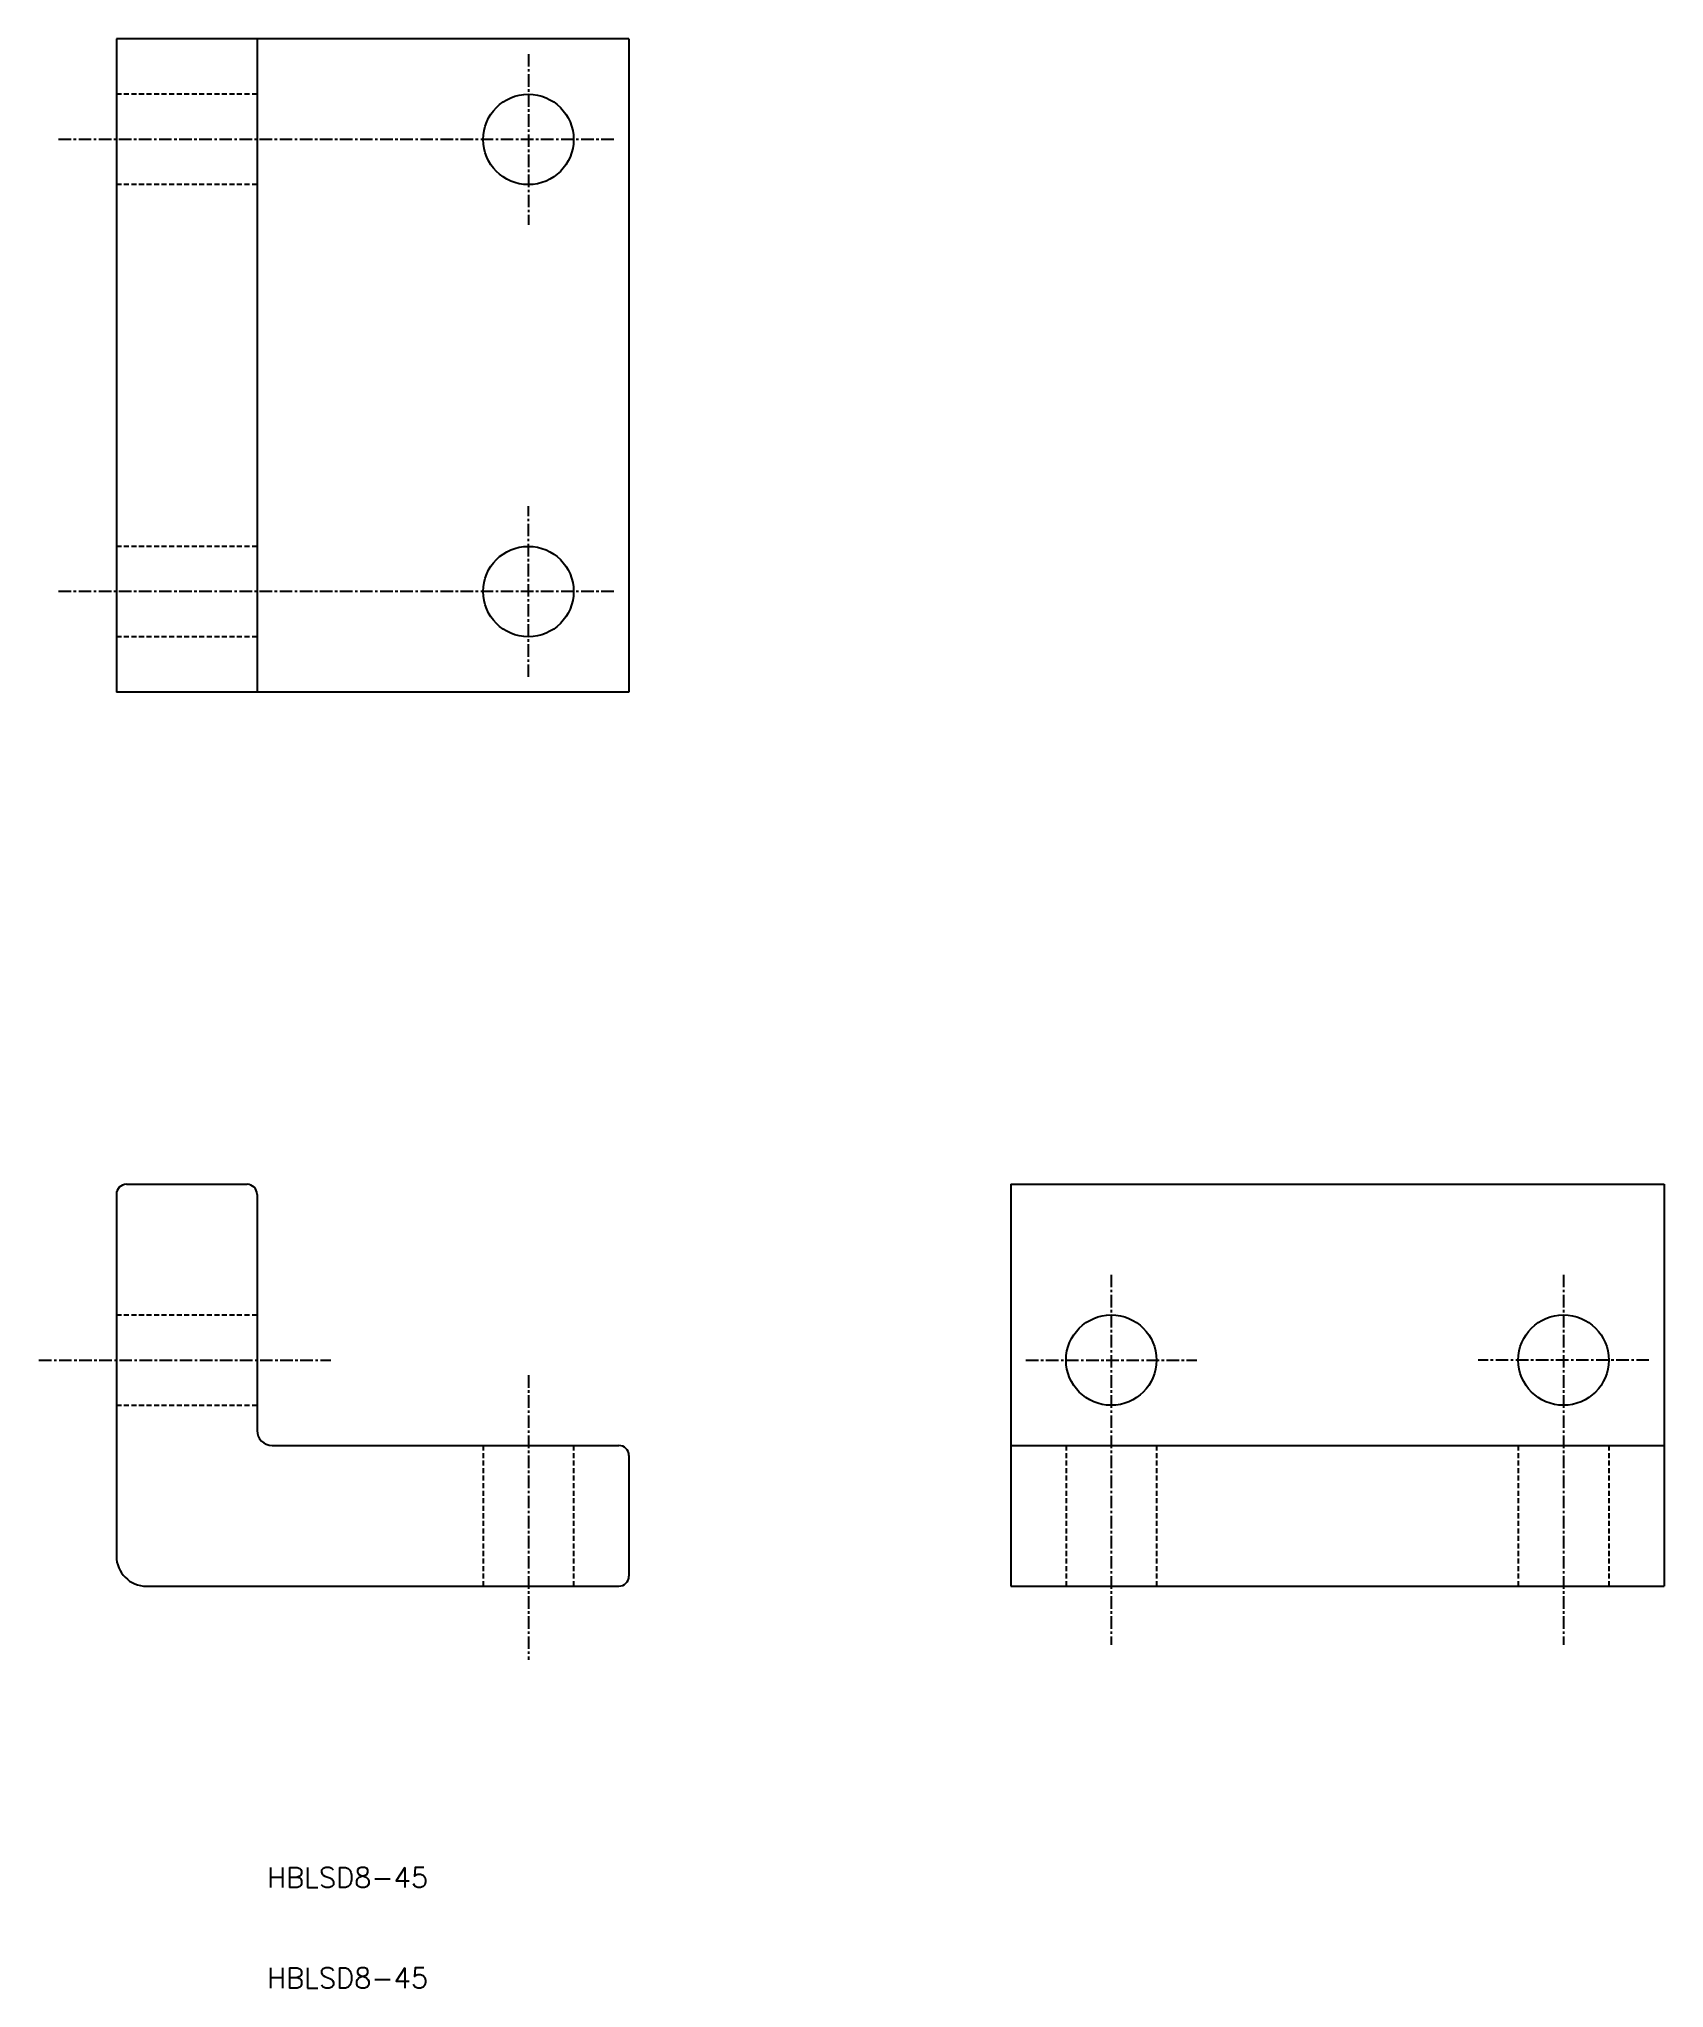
# Model space of a CAD drawing. Extents: x -107 to 55, y -62 to 132.
import ezdxf

# ---------------------------------------------------------------- set-up
doc = ezdxf.new("R2010")
doc.units = 0
doc.linetypes.add('CENTER', pattern=[2, 1.25, -0.25, 0.25, -0.25])
doc.linetypes.add('DASHED', pattern=[0.75, 0.5, -0.25])
doc.layers.get('0').update_dxf_attribs({"linetype": 'CONTINUOUS'})
doc.layers.add('CENTER', color=1, linetype='CENTER')
doc.styles.get("Standard").update_dxf_attribs({"font": 'txt.shx', "bigfont": 'bigfont.shx'})

msp = doc.modelspace()

# ---------------------------------------------------------------- linework, layer by layer
at = {"color": 7, "linetype": 'CONTINUOUS'}
for p, q in [((-48, 131.5), (-99, 131.5)), ((-99, 131.5), (-99, 66.5)), ((-85, 131.5), (-85, 66.5)), ((-48, 131.5), (-48, 66.5)), ((-48, 66.5), (-99, 66.5)), ((-98, 17.5), (-86, 17.5)), ((-10, 17.5), (-10, -22.5)), ((-10, 17.5), (55, 17.5)), ((55, 17.5), (55, -22.5)), ((-99, 16.5), (-99, -19.5)), ((-85, 16.5), (-85, -7)), ((-83.5, -8.5), (-49, -8.5)), ((-48, -9.5), (-48, -21.5)), ((-10, -8.5), (55, -8.5)), ((-96, -22.5), (-49, -22.5)), ((-10, -22.5), (55, -22.5))]:
    msp.add_line(p, q, dxfattribs=at)
at = {"color": 3, "linetype": 'DASHED'}
for p, q in [((-85, 126), (-99, 126)), ((-85, 117), (-99, 117)), ((-85, 81), (-99, 81)), ((-85, 72), (-99, 72)), ((-99, 4.5), (-85, 4.5)), ((-99, -4.5), (-85, -4.5)), ((-62.5, -8.5), (-62.5, -22.5)), ((-53.5, -8.5), (-53.5, -22.5)), ((-4.5, -8.5), (-4.5, -22.5)), ((4.5, -8.5), (4.5, -22.5)), ((40.5, -8.5), (40.5, -22.5)), ((49.5, -8.5), (49.5, -22.5))]:
    msp.add_line(p, q, dxfattribs=at)
at = {"color": 7, "linetype": 'CONTINUOUS'}
for centre in [(-58, 121.5), (-58, 76.5), (0, 0), (45, 0)]:
    msp.add_circle(centre, 4.5, dxfattribs=at)
for centre, radius, start, end in [((-98, 16.5), 1, 90, 180), ((-86, 16.5), 1, 0, 90), ((-83.5, -7), 1.5, 180, 270), ((-49, -9.5), 1, 0, 90), ((-96, -19.5), 3, 180, 270), ((-49, -21.5), 1, 270, 0)]:
    msp.add_arc(centre, radius, start, end, dxfattribs=at)
at = {"layer": 'CENTER', "color": 1, "linetype": 'CENTER'}
for p, q in [((-58, 130), (-58, 113)), ((-49.5, 121.5), (-104.83423, 121.5)), ((-58, 68), (-58, 85)), ((-49.5, 76.5), (-104.83423, 76.5)), ((0, 8.5), (0, -28.33423)), ((45, 8.5), (45, -28.33423)), ((-106.7, 0), (-77.65, 0)), ((-8.5, 0), (8.5, 0)), ((53.5, 0), (36.5, 0)), ((-58, -1.5), (-58, -29.84998))]:
    msp.add_line(p, q, dxfattribs=at)

# ---------------------------------------------------------------- texts
at = {"color": 7, "linetype": 'CONTINUOUS'}
for p in [(-84, -52.5), (-84, -62.5)]:
    msp.add_text('HBLSD8-45', height=2, dxfattribs=at).set_placement(p)

doc.saveas('drawing.dxf')
